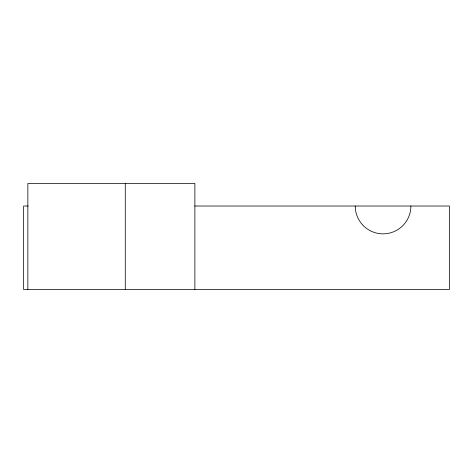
<?xml version="1.0" encoding="UTF-8"?>
<svg xmlns="http://www.w3.org/2000/svg" width="473" height="473" viewBox="0 0 473 473"><rect width="100%" height="100%" fill="white"/><g stroke="black" fill="none" stroke-linecap="round" stroke-linejoin="round"><path stroke-width="0.71" d="M28.078 206.021L23.65 206.021L23.65 289.529L449.35 289.529L449.35 206.021L194.764 206.021M194.87 289.529L194.87 183.471L27.854 183.471L27.854 289.529M125.28 183.471L125.28 289.529M410.901 206.021A27.836 27.836 0 0 1 383.065 233.857A27.836 27.836 0 0 1 355.229 206.021"/></g></svg>
